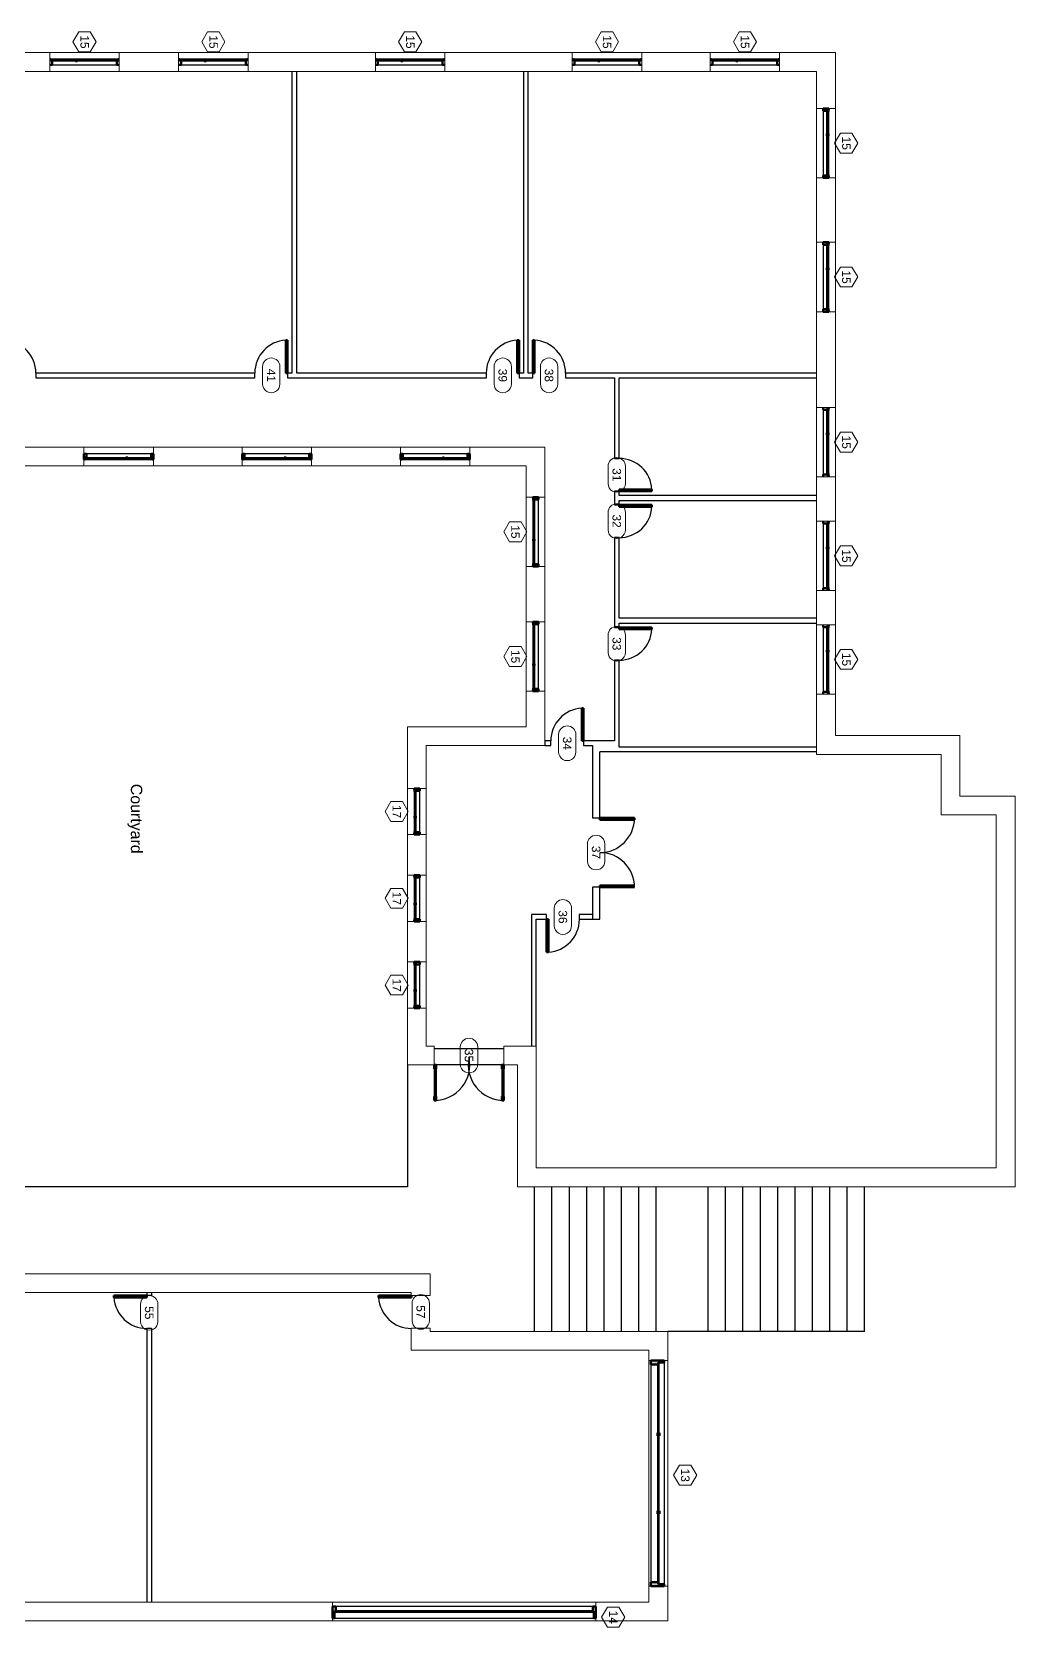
# Model space of a CAD drawing. Header units: inches. Extents: x -4858 to 2593, y -3513 to 2619.
# Drawn here: x -878 to 141, y -3513 to -1859 of the extents above; entities that cross this region are included whole.
import ezdxf

# ---------------------------------------------------------------- set-up
doc = ezdxf.new("R2010")
doc.units = ezdxf.units.IN
doc.header["$MEASUREMENT"] = 0
for name, color, linetype, lineweight in [('A-AREA-IDEN', 2, 'Continuous', 9), ('A-DOOR', 31, 'Continuous', 30), ('A-DOOR-GLAZ', 31, 'Continuous', 50), ('A-DOOR-IDEN', 31, 'Continuous', 9), ('A-FLOR', 140, 'Continuous', 30), ('A-GLAZ', 151, 'Continuous', 30), ('A-GLAZ-IDEN', 152, 'Continuous', 9), ('A-WALL', 113, 'Continuous', 13), ('I-WALL', 2, 'Continuous', 30), ('S-STRS', 31, 'Continuous', 30)]:
    doc.layers.add(name, color=color, linetype=linetype, lineweight=lineweight)
doc.styles.add('Arial_1', font='Arial.ttf', dxfattribs={"height": 8.851796})
doc.styles.add('Arial_2', font='Arial.ttf', dxfattribs={"height": 11.802395})

# ---------------------------------------------------------------- blocks, each defined once
blk = doc.blocks.new('Single-Flush - 34_ x 80_-100133-Level 2')
at = {"layer": 'A-DOOR', "color": 50, "lineweight": 50}
for p, q in [((15, 2.4), (15, 36.4)), ((17, 36.4), (15, 36.4)), ((17, 2.4), (17, 36.4)), ((17, 2.4), (15, 2.4))]:
    blk.add_line(p, q, dxfattribs=at)
at = {"layer": 'A-DOOR', "color": 10}
blk.add_arc((17, 2.4), 34.1, 93.3657, 180, dxfattribs=at)
blk = doc.blocks.new('Single-Flush - 34_ x 80_-100157-Level 2')
at = {"layer": 'A-DOOR', "color": 50, "lineweight": 50}
for p, q in [((15, -2.4), (15, -36.4)), ((17, -2.4), (15, -2.4)), ((17, -2.4), (17, -36.4)), ((17, -36.4), (15, -36.4))]:
    blk.add_line(p, q, dxfattribs=at)
at = {"layer": 'A-DOOR', "color": 10}
blk.add_arc((17, -2.4), 34.1, 180, 266.6343, dxfattribs=at)
blk = doc.blocks.new('Double-Glass 1 - 72_ x 78_-129571-Level 2')
at = {"layer": 'A-DOOR', "color": 50, "lineweight": 50}
for p, q in [((-36, -9.8), (-36, -13.8)), ((-36, -9.8), (-34, -9.8)), ((-36, -13.8), (-34, -13.8)), ((-34, -9.8), (-34, -13.8)), ((34, -9.8), (34, -13.8)), ((36, -9.8), (34, -9.8)), ((36, -13.8), (34, -13.8)), ((36, -9.8), (36, -13.8)), ((-36, -42.6), (-36, -46.6)), ((-36, -42.6), (-34, -42.6)), ((-36, -46.6), (-34, -46.6)), ((-34, -42.6), (-34, -46.6)), ((34, -42.6), (34, -46.6)), ((34, -42.6), (36, -42.6)), ((36, -46.6), (34, -46.6)), ((36, -42.6), (36, -46.6))]:
    blk.add_line(p, q, dxfattribs=at)
at = {"layer": 'A-DOOR', "color": 10}
for p, q in [((-36, -13.8), (-36, -42.6)), ((-34, -13.8), (-34, -42.6)), ((34, -13.8), (34, -42.6)), ((36, -13.8), (36, -42.6))]:
    blk.add_line(p, q, dxfattribs=at)
for centre, start, end in [((-36, -9.8), 269.9673, 12.0405), ((36, -9.8), 167.9539, 270.0058)]:
    blk.add_arc(centre, 36.8, start, end, dxfattribs=at)
at = {"layer": 'A-DOOR-GLAZ', "color": 50}
for p, q in [((-35, -42.6), (-35, -13.8)), ((35, -13.8), (35, -42.6))]:
    blk.add_line(p, q, dxfattribs=at)
blk = doc.blocks.new('Double-Flush - 72_ x 84_-107738-Level 2')
at = {"layer": 'A-DOOR', "color": 50, "lineweight": 50}
for p, q in [((-36, 39.8), (-34, 39.8)), ((-36, 3.8), (-36, 39.8)), ((-34, 3.8), (-34, 39.8)), ((34, 3.8), (34, 39.8)), ((36, 3.8), (36, 39.8)), ((-36, 3.8), (-34, 3.8)), ((36, 3.8), (34, 3.8))]:
    blk.add_line(p, q, dxfattribs=at)
at = {"layer": 'A-DOOR', "color": 10}
for centre, start, end in [((-36, 3.8), 0, 90), ((36, 3.8), 90, 180)]:
    blk.add_arc(centre, 36, start, end, dxfattribs=at)
blk = doc.blocks.new('Single-Flush - 34_ x 80_-108272-Level 2')
at = {"layer": 'A-DOOR', "color": 50, "lineweight": 50}
for p, q in [((15, 9.7), (15, 43.8)), ((17, 43.8), (15, 43.8)), ((17, 9.7), (17, 43.8)), ((17, 9.7), (15, 9.7))]:
    blk.add_line(p, q, dxfattribs=at)
at = {"layer": 'A-DOOR', "color": 10}
blk.add_arc((17, 9.7), 34.1, 93.3657, 180, dxfattribs=at)
blk = doc.blocks.new('Golden Proportion - Wood 6_w-135343-Level 2')
at = {"layer": 'A-GLAZ', "color": 50, "lineweight": 50}
for p, q in [((-34.8, 3), (-36, 3)), ((-34.8, 1), (-34.8, 3)), ((-32.8, 2.5), (-34.8, 2.5)), ((-34.8, 2.5), (-34.8, 1)), ((-34.8, 1), (-32.8, 1)), ((-33.5, 1), (-34.8, 1)), ((-33.5, -3), (-33.5, 1)), ((-32.8, 1), (-32.8, 2.5)), ((-9.5, 2), (-32.8, 2)), ((-32.8, 2), (-32.8, 1.5)), ((-32.8, 1.5), (-9.5, 1.5)), ((-7.5, 2.5), (-9.5, 2.5)), ((-9.5, 2.5), (-9.5, 1)), ((-9.5, 1.5), (-9.5, 2)), ((-9.5, 1), (-7.5, 1)), ((-7.5, 1), (-7.5, 2.5)), ((32.7, 2), (-7.5, 2)), ((-7.5, 2), (-7.5, 1.5)), ((-7.5, 1.5), (32.7, 1.5)), ((34.7, 2.5), (32.7, 2.5)), ((32.7, 2.5), (32.7, 1)), ((32.7, 1.5), (32.7, 2)), ((32.7, 1), (34.7, 1)), ((34.7, 1), (33.5, 1)), ((33.5, 1), (33.5, -3)), ((34.7, 3), (34.7, 1)), ((36, 3), (34.7, 3)), ((34.7, 1), (34.7, 2.5)), ((-36, -3), (-33.5, -3)), ((33.5, -3), (36, -3))]:
    blk.add_line(p, q, dxfattribs=at)
at = {"layer": 'A-GLAZ', "color": 10}
for p, q in [((34.7, 3), (-34.8, 3)), ((-32.8, 2.5), (-9.5, 2.5)), ((-9.5, 1), (-32.8, 1)), ((-7.5, 2.5), (32.7, 2.5)), ((32.7, 1), (-7.5, 1)), ((-33.5, -3), (33.5, -3))]:
    blk.add_line(p, q, dxfattribs=at)
blk = doc.blocks.new('Windows 2 - Windows 2-128920-Level 2')
at = {"layer": 'A-GLAZ'}
h = blk.add_hatch(color=10, dxfattribs=at)
h.paths.add_polyline_path([(572, 481.4), (576, 481.4), (576, 489.4), (574, 489.4), (574, 495.4), (572, 495.4), (572, 487.8)], flags=0)
h.paths.add_polyline_path([(801.7, 481.4), (805.7, 481.4), (805.7, 495.4), (803.7, 495.4), (803.7, 489.4), (801.7, 489.4), (801.7, 487.8)], flags=0)
h.paths.add_polyline_path([(647, 488.4), (650, 488.4), (650, 490.4), (647, 490.4)], flags=0)
h.paths.add_polyline_path([(727.7, 488.4), (730.7, 488.4), (730.7, 490.4), (727.7, 490.4)], flags=0)
blk.add_hatch(color=10, dxfattribs=at).paths.add_polyline_path([(803.7, 489.1), (803.7, 489.6), (574, 489.6), (574, 489.1)], flags=0)
at = {"layer": 'A-GLAZ', "color": 50, "lineweight": 50}
for p, q in [((574, 495.4), (572, 495.4)), ((572, 495.4), (572, 481.4)), ((572, 481.4), (576, 481.4)), ((574, 489.4), (574, 495.4)), ((803.7, 489.6), (574, 489.6)), ((574, 489.6), (574, 489.1)), ((576, 489.4), (574, 489.4)), ((574, 489.1), (803.7, 489.1)), ((576, 481.4), (576, 489.4)), ((650, 490.4), (647, 490.4)), ((647, 490.4), (647, 488.4)), ((647, 488.4), (650, 488.4)), ((650, 488.4), (650, 490.4)), ((730.7, 490.4), (727.7, 490.4)), ((727.7, 490.4), (727.7, 488.4)), ((727.7, 488.4), (730.7, 488.4)), ((730.7, 488.4), (730.7, 490.4)), ((803.7, 489.4), (801.7, 489.4)), ((801.7, 489.4), (801.7, 481.4)), ((801.7, 481.4), (805.7, 481.4)), ((803.7, 495.4), (803.7, 489.4)), ((805.7, 495.4), (803.7, 495.4)), ((803.7, 489.1), (803.7, 489.6)), ((805.7, 481.4), (805.7, 495.4))]:
    blk.add_line(p, q, dxfattribs=at)
at = {"layer": 'A-GLAZ', "color": 10}
for p, q in [((574, 495.4), (803.7, 495.4)), ((576, 481.4), (801.7, 481.4))]:
    blk.add_line(p, q, dxfattribs=at)
blk = doc.blocks.new('Golden Proportion - Wood 6_w-136416-Level 2')
at = {"layer": 'A-GLAZ', "color": 50, "lineweight": 50}
for p, q in [((-34.8, 3), (-36, 3)), ((-36, 3), (-36, -3)), ((-34.8, 1), (-34.8, 3)), ((-32.8, 2.5), (-34.8, 2.5)), ((-34.8, 2.5), (-34.8, 1)), ((-34.8, 1), (-32.8, 1)), ((-33.5, 1), (-34.8, 1)), ((-33.5, -3), (-33.5, 1)), ((-32.8, 1), (-32.8, 2.5)), ((-9.5, 2), (-32.8, 2)), ((-32.8, 2), (-32.8, 1.5)), ((-32.8, 1.5), (-9.5, 1.5)), ((-7.5, 2.5), (-9.5, 2.5)), ((-9.5, 2.5), (-9.5, 1)), ((-9.5, 1.5), (-9.5, 2)), ((-9.5, 1), (-7.5, 1)), ((-7.5, 1), (-7.5, 2.5)), ((32.7, 2), (-7.5, 2)), ((-7.5, 2), (-7.5, 1.5)), ((-7.5, 1.5), (32.7, 1.5)), ((34.7, 2.5), (32.7, 2.5)), ((32.7, 2.5), (32.7, 1)), ((32.7, 1.5), (32.7, 2)), ((32.7, 1), (34.7, 1)), ((34.7, 1), (33.5, 1)), ((33.5, 1), (33.5, -3)), ((34.7, 3), (34.7, 1)), ((36, 3), (34.7, 3)), ((34.7, 1), (34.7, 2.5)), ((36, -3), (36, 3)), ((-36, -3), (-33.5, -3)), ((33.5, -3), (36, -3))]:
    blk.add_line(p, q, dxfattribs=at)
at = {"layer": 'A-GLAZ', "color": 10}
for p, q in [((34.7, 3), (-34.8, 3)), ((-32.8, 2.5), (-9.5, 2.5)), ((-9.5, 1), (-32.8, 1)), ((-7.5, 2.5), (32.7, 2.5)), ((32.7, 1), (-7.5, 1)), ((-33.5, -3), (33.5, -3))]:
    blk.add_line(p, q, dxfattribs=at)
blk = doc.blocks.new('Golden Proportion - Wood 4_w-136637-Level 2')
at = {"layer": 'A-GLAZ', "color": 50, "lineweight": 50}
for p, q in [((-22.8, 3), (-24, 3)), ((-24, 3), (-24, -3)), ((-22.8, 1), (-22.8, 3)), ((-20.8, 2.5), (-22.8, 2.5)), ((-22.8, 2.5), (-22.8, 1)), ((-22.8, 1), (-20.8, 1)), ((-21.5, 1), (-22.8, 1)), ((-21.5, -3), (-21.5, 1)), ((-20.8, 1), (-20.8, 2.5)), ((-6.7, 2), (-20.8, 2)), ((-20.8, 2), (-20.8, 1.5)), ((-20.8, 1.5), (-6.7, 1.5)), ((-4.7, 2.5), (-6.7, 2.5)), ((-6.7, 2.5), (-6.7, 1)), ((-6.7, 1.5), (-6.7, 2)), ((-6.7, 1), (-4.7, 1)), ((-4.7, 1), (-4.7, 2.5)), ((20.7, 2), (-4.7, 2)), ((-4.7, 2), (-4.7, 1.5)), ((-4.7, 1.5), (20.7, 1.5)), ((22.7, 2.5), (20.7, 2.5)), ((20.7, 2.5), (20.7, 1)), ((20.7, 1.5), (20.7, 2)), ((20.7, 1), (22.7, 1)), ((22.7, 1), (21.5, 1)), ((21.5, 1), (21.5, -3)), ((22.7, 3), (22.7, 1)), ((24, 3), (22.7, 3)), ((22.7, 1), (22.7, 2.5)), ((24, -3), (24, 3)), ((-24, -3), (-21.5, -3)), ((21.5, -3), (24, -3))]:
    blk.add_line(p, q, dxfattribs=at)
at = {"layer": 'A-GLAZ', "color": 10}
for p, q in [((22.7, 3), (-22.8, 3)), ((-20.8, 2.5), (-6.7, 2.5)), ((-6.7, 1), (-20.8, 1)), ((-4.7, 2.5), (20.7, 2.5)), ((20.7, 1), (-4.7, 1)), ((-21.5, -3), (21.5, -3))]:
    blk.add_line(p, q, dxfattribs=at)
blk = doc.blocks.new('Golden Proportion - Wood 6_w-V1-Level 2')
at = {"layer": 'A-GLAZ', "color": 50, "lineweight": 50}
for p, q in [((-34.8, 3), (-36, 3)), ((-36, 3), (-36, -3)), ((-34.8, 1), (-34.8, 3)), ((-32.8, 2.5), (-34.8, 2.5)), ((-34.8, 2.5), (-34.8, 1)), ((-34.8, 1), (-32.8, 1)), ((-33.5, 1), (-34.8, 1)), ((-33.5, -3), (-33.5, 1)), ((-32.8, 1), (-32.8, 2.5)), ((-9.5, 2), (-32.8, 2)), ((-32.8, 2), (-32.8, 1.5)), ((-32.8, 1.5), (-9.5, 1.5)), ((-7.5, 2.5), (-9.5, 2.5)), ((-9.5, 2.5), (-9.5, 1)), ((-9.5, 1.5), (-9.5, 2)), ((-9.5, 1), (-7.5, 1)), ((-7.5, 1), (-7.5, 2.5)), ((32.7, 2), (-7.5, 2)), ((-7.5, 2), (-7.5, 1.5)), ((-7.5, 1.5), (32.7, 1.5)), ((34.7, 2.5), (32.7, 2.5)), ((32.7, 2.5), (32.7, 1)), ((32.7, 1.5), (32.7, 2)), ((32.7, 1), (34.7, 1)), ((34.7, 1), (33.5, 1)), ((33.5, 1), (33.5, -3)), ((34.7, 3), (34.7, 1)), ((36, 3), (34.7, 3)), ((34.7, 1), (34.7, 2.5)), ((36, -3), (36, 3)), ((-36, -3), (-33.5, -3)), ((33.5, -3), (36, -3))]:
    blk.add_line(p, q, dxfattribs=at)
at = {"layer": 'A-GLAZ', "color": 10}
for p, q in [((34.7, 3), (-34.8, 3)), ((-32.8, 2.5), (-9.5, 2.5)), ((-9.5, 1), (-32.8, 1)), ((-7.5, 2.5), (32.7, 2.5)), ((32.7, 1), (-7.5, 1)), ((-33.5, -3), (33.5, -3))]:
    blk.add_line(p, q, dxfattribs=at)
blk = doc.blocks.new('Door Tag - Door Tag-41184-Level 2')
at = {"layer": 'A-DOOR-IDEN'}
for p, q in [((-0.09375, 0.09375), (0.09375, 0.09375)), ((-0.09375, -0.09375), (0.09375, -0.09375))]:
    blk.add_line(p, q, dxfattribs=at)
for centre, start, end in [((-0.09375, 0), 90, 270), ((0.09375, 0), 270, 90)]:
    blk.add_arc(centre, 0.09375, start, end, dxfattribs=at)
blk = doc.blocks.new('Window Tag - Window Tag-41068-Level 2')
at = {"layer": 'A-GLAZ-IDEN'}
for p, q in [((0, 0.125), (-0.107, 0.062)), ((-0.107, 0.062), (-0.107, -0.062)), ((0, 0.125), (0.107, 0.062)), ((0.107, 0.062), (0.107, -0.062)), ((-0.107, -0.062), (0, -0.125)), ((0, -0.125), (0.107, -0.062))]:
    blk.add_line(p, q, dxfattribs=at)

msp = doc.modelspace()

# ---------------------------------------------------------------- hatches: boundary and pattern name
at = {"layer": 'A-GLAZ'}
h = msp.add_hatch(color=10, dxfattribs=at)
h.paths.add_polyline_path([(-566.5, -3504), (-564.5, -3504), (-564.5, -3497), (-563.2, -3497), (-563.2, -3492), (-566.5, -3492)], flags=0)
h.paths.add_polyline_path([(-296.8, -3492), (-296.8, -3497), (-295.5, -3497), (-295.5, -3504), (-293.5, -3504), (-293.5, -3492)], flags=0)
msp.add_hatch(color=10, dxfattribs=at).paths.add_polyline_path([(-564.5, -3497.3), (-295.5, -3497.3), (-295.5, -3496.8), (-564.5, -3496.8)], flags=0)

# ---------------------------------------------------------------- linework, layer by layer
at = {"layer": 'A-FLOR'}
for p, q in [((-461, -2913.2), (-389, -2913.2)), ((-488.8, -2930.4), (-488.8, -3056.7)), ((-389, -2930.4), (-461, -2930.4)), ((-488.8, -3056.7), (-1077.1, -3056.7)), ((-357, -3206.7), (-357, -3056.7))]:
    msp.add_line(p, q, dxfattribs=at)
at = {"layer": 'A-GLAZ', "color": 50, "lineweight": 50}
for p, q in [((-566.5, -3492), (-566.5, -3504)), ((-563.2, -3492), (-566.5, -3492)), ((-566.5, -3504), (-564.5, -3504)), ((-295.5, -3496.8), (-564.5, -3496.8)), ((-564.5, -3496.8), (-564.5, -3497.3)), ((-564.5, -3504), (-564.5, -3497)), ((-564.5, -3497), (-563.2, -3497)), ((-564.5, -3497.3), (-295.5, -3497.3)), ((-563.2, -3497), (-563.2, -3492)), ((-293.5, -3492), (-296.8, -3492)), ((-296.8, -3492), (-296.8, -3497)), ((-296.8, -3497), (-295.5, -3497)), ((-295.5, -3497.3), (-295.5, -3496.8)), ((-295.5, -3497), (-295.5, -3504)), ((-295.5, -3504), (-293.5, -3504)), ((-293.5, -3504), (-293.5, -3492))]:
    msp.add_line(p, q, dxfattribs=at)
at = {"layer": 'A-GLAZ', "color": 10}
for p, q in [((-564.5, -3504), (-295.5, -3504)), ((-296.8, -3492), (-563.2, -3492))]:
    msp.add_line(p, q, dxfattribs=at)
at = {"layer": 'A-WALL'}
for p, q in [((-45.2, -1880.8), (-1539.1, -1880.8)), ((-859.5, -1900.3), (-859.5, -1880.8)), ((-787.5, -1880.8), (-787.5, -1900.3)), ((-726, -1900.3), (-726, -1880.8)), ((-654, -1880.8), (-654, -1900.3)), ((-522, -1900.3), (-522, -1880.8)), ((-450, -1880.8), (-450, -1900.3)), ((-318, -1900.3), (-318, -1880.8)), ((-246, -1880.8), (-246, -1900.3)), ((-175, -1900.3), (-175, -1880.8)), ((-103, -1880.8), (-103, -1900.3)), ((-45.2, -2588.9), (-45.2, -1880.8)), ((-1519.6, -1900.3), (-64.7, -1900.3)), ((-64.7, -1900.3), (-64.7, -2608.4)), ((-64.7, -1938.6), (-45.2, -1938.6)), ((-45.2, -2010.6), (-64.7, -2010.6)), ((-64.7, -2077.4), (-45.2, -2077.4)), ((-45.2, -2149.4), (-64.7, -2149.4)), ((-64.7, -2248.6), (-45.2, -2248.6)), ((-346.3, -2289.8), (-1051.8, -2289.8)), ((-824.1, -2309.3), (-824.1, -2289.8)), ((-752.1, -2289.8), (-752.1, -2309.3)), ((-660.1, -2309.3), (-660.1, -2289.8)), ((-588.1, -2289.8), (-588.1, -2309.3)), ((-496.1, -2309.3), (-496.1, -2289.8)), ((-424.1, -2289.8), (-424.1, -2309.3)), ((-346.3, -2594.5), (-346.3, -2289.8)), ((-1032.3, -2309.3), (-365.8, -2309.3)), ((-365.8, -2309.3), (-365.8, -2579.8)), ((-45.2, -2320.6), (-64.7, -2320.6)), ((-365.8, -2341.6), (-346.3, -2341.6)), ((-64.7, -2366.6), (-45.2, -2366.6)), ((-346.3, -2413.6), (-365.8, -2413.6)), ((-45.2, -2438.6), (-64.7, -2438.6)), ((-365.8, -2470.9), (-346.3, -2470.9)), ((-64.7, -2473.9), (-45.2, -2473.9)), ((-346.3, -2542.9), (-365.8, -2542.9)), ((-45.2, -2545.9), (-64.7, -2545.9)), ((-365.8, -2579.8), (-488.8, -2579.8)), ((-488.8, -2579.8), (-488.8, -2930.4)), ((83.8, -2588.9), (-45.2, -2588.9)), ((83.8, -2588.9), (83.8, -2651.7)), ((-469.3, -2599.3), (-346.3, -2599.3)), ((-469.3, -2910.9), (-469.3, -2599.3)), ((-64.7, -2608.4), (64.3, -2608.4)), ((64.3, -2608.4), (64.3, -2671.2)), ((-488.8, -2643.6), (-469.3, -2643.6)), ((141, -2651.7), (83.8, -2651.7)), ((141, -3056.7), (141, -2651.7)), ((64.3, -2671.2), (121.5, -2671.2)), ((121.5, -2671.2), (121.5, -3037.2)), ((-469.3, -2691.6), (-488.8, -2691.6)), ((-488.8, -2733.6), (-469.3, -2733.6)), ((-469.3, -2781.6), (-488.8, -2781.6)), ((-488.8, -2823.6), (-469.3, -2823.6)), ((-469.3, -2871.6), (-488.8, -2871.6)), ((-461, -2910.9), (-469.3, -2910.9)), ((-461, -2930.4), (-461, -2910.9)), ((-389, -2910.9), (-389, -2930.4)), ((-355.3, -2910.9), (-389, -2910.9)), ((-355.3, -2910.9), (-355.3, -3037.2)), ((-488.8, -2930.4), (-461, -2930.4)), ((-389, -2930.4), (-374.8, -2930.4)), ((-374.8, -2930.4), (-374.8, -3056.7)), ((121.5, -3037.2), (-355.3, -3037.2)), ((-374.8, -3056.7), (141, -3056.7)), ((-465.3, -3147), (-1052.8, -3147)), ((-465.3, -3169.5), (-465.3, -3147)), ((-1033.3, -3166.5), (-484.8, -3166.5)), ((-484.8, -3166.5), (-484.8, -3169.5)), ((-484.8, -3169.5), (-465.3, -3169.5)), ((-465.3, -3203.5), (-484.8, -3203.5)), ((-484.8, -3203.5), (-484.8, -3226.2)), ((-465.3, -3206.7), (-465.3, -3203.5)), ((-219, -3206.7), (-465.3, -3206.7)), ((-219, -3506.8), (-219, -3206.7)), ((-484.8, -3226.2), (-238.5, -3226.2)), ((-238.5, -3226.2), (-238.5, -3487.3)), ((-238.5, -3237), (-219, -3237)), ((-219, -3470.8), (-238.5, -3470.8)), ((-238.5, -3487.3), (-1225.6, -3487.3)), ((-566.5, -3506.8), (-566.5, -3487.3)), ((-293.5, -3487.3), (-293.5, -3506.8)), ((-885.1, -3506.8), (-566.5, -3506.8)), ((-293.5, -3506.8), (-566.5, -3506.8)), ((-293.5, -3506.8), (-219, -3506.8))]:
    msp.add_line(p, q, dxfattribs=at)
at = {"layer": 'I-WALL'}
for p, q in [((-608.5, -1900.3), (-608.5, -2213)), ((-603.6, -2213), (-603.6, -1900.3)), ((-368.5, -1900.3), (-368.5, -2213)), ((-363.6, -2213), (-363.6, -1900.3)), ((-647, -2213), (-874.1, -2213)), ((-874.1, -2213), (-874.1, -2217.8)), ((-647, -2217.8), (-647, -2213)), ((-608.5, -2213), (-613, -2213)), ((-613, -2213), (-613, -2217.8)), ((-407, -2213), (-603.6, -2213)), ((-407, -2217.8), (-407, -2213)), ((-368.5, -2213), (-373, -2213)), ((-373, -2213), (-373, -2217.8)), ((-359, -2213), (-363.6, -2213)), ((-359, -2217.8), (-359, -2213)), ((-64.7, -2213), (-325, -2213)), ((-325, -2213), (-325, -2217.8)), ((-874.1, -2217.8), (-647, -2217.8)), ((-613, -2217.8), (-407, -2217.8)), ((-373, -2217.8), (-359, -2217.8)), ((-325, -2217.8), (-274.3, -2217.8)), ((-274.3, -2217.8), (-274.3, -2301.6)), ((-269.4, -2217.8), (-64.7, -2217.8)), ((-269.4, -2301.6), (-269.4, -2217.8)), ((-274.3, -2301.6), (-269.4, -2301.6)), ((-269.4, -2335.6), (-274.3, -2335.6)), ((-274.3, -2335.6), (-274.3, -2349.6)), ((-269.4, -2340.1), (-269.4, -2335.6)), ((-64.7, -2340.1), (-269.4, -2340.1)), ((-269.4, -2349.6), (-269.4, -2345)), ((-269.4, -2345), (-64.7, -2345)), ((-274.3, -2349.6), (-269.4, -2349.6)), ((-269.4, -2383.6), (-274.3, -2383.6)), ((-274.3, -2383.6), (-274.3, -2476.7)), ((-269.4, -2467.3), (-269.4, -2383.6)), ((-274.3, -2476.7), (-269.4, -2476.7)), ((-64.7, -2467.3), (-269.4, -2467.3)), ((-269.4, -2476.7), (-269.4, -2472.2)), ((-269.4, -2472.2), (-64.7, -2472.2)), ((-269.4, -2510.7), (-274.3, -2510.7)), ((-274.3, -2510.7), (-274.3, -2594.5)), ((-269.4, -2600.8), (-269.4, -2510.7)), ((-340.2, -2594.5), (-346.3, -2594.5)), ((-346.3, -2594.5), (-346.3, -2599.3)), ((-340.2, -2599.3), (-340.2, -2594.5)), ((-274.3, -2594.5), (-306.2, -2594.5)), ((-306.2, -2594.5), (-306.2, -2599.3)), ((-346.3, -2599.3), (-340.2, -2599.3)), ((-306.2, -2599.3), (-297, -2599.3)), ((-297, -2599.3), (-297, -2674.2)), ((-64.7, -2605.7), (-289.4, -2605.7)), ((-289.4, -2674.2), (-289.4, -2605.7)), ((-64.7, -2600.8), (-269.4, -2600.8)), ((-297, -2674.2), (-289.4, -2674.2)), ((-289.4, -2746.2), (-297, -2746.2)), ((-297, -2746.2), (-297, -2779.4)), ((-289.4, -2779.4), (-289.4, -2746.2)), ((-344.7, -2774.5), (-360.1, -2774.5)), ((-360.1, -2774.5), (-360.1, -2910.9)), ((-344.7, -2779.4), (-344.7, -2774.5)), ((-297, -2774.5), (-310.7, -2774.5)), ((-310.7, -2774.5), (-310.7, -2779.4)), ((-355.3, -2779.4), (-344.7, -2779.4)), ((-355.3, -2910.9), (-355.3, -2779.4)), ((-310.7, -2779.4), (-297, -2779.4)), ((-297, -2779.4), (-289.4, -2779.4)), ((-759, -3166.5), (-759, -3169.5)), ((-754.1, -3169.5), (-759, -3169.5)), ((-754.1, -3166.5), (-754.1, -3169.5)), ((-759, -3203.5), (-759, -3487.3)), ((-759, -3203.5), (-754.1, -3203.5)), ((-754.1, -3203.5), (-754.1, -3487.3))]:
    msp.add_line(p, q, dxfattribs=at)
at = {"layer": 'S-STRS'}
for p, q in [((-339, -3206.7), (-339, -3056.7)), ((-321, -3206.7), (-321, -3056.7)), ((-303, -3206.7), (-303, -3056.7)), ((-285, -3206.7), (-285, -3056.7)), ((-267, -3206.7), (-267, -3056.7)), ((-249, -3206.7), (-249, -3056.7)), ((-231, -3206.7), (-231, -3056.7)), ((-177, -3206.7), (-177, -3056.7)), ((-159, -3206.7), (-159, -3056.7)), ((-141, -3206.7), (-141, -3056.7)), ((-123, -3206.7), (-123, -3056.7)), ((-105, -3206.7), (-105, -3056.7)), ((-87, -3206.7), (-87, -3056.7)), ((-69, -3206.7), (-69, -3056.7)), ((-51, -3206.7), (-51, -3056.7)), ((-33, -3206.7), (-33, -3056.7)), ((-15, -3206.7), (-15, -3056.7)), ((-15, -3206.7), (-219, -3206.7))]:
    msp.add_line(p, q, dxfattribs=at)

# ---------------------------------------------------------------- block references
at = {"layer": 'A-DOOR'}
for name, p, rotation in [('Single-Flush - 34_ x 80_-100157-Level 2', (-891.1, -2215.4), 179.9999999999999), ('Single-Flush - 34_ x 80_-100157-Level 2', (-342, -2215.4), 179.9999999999999), ('Single-Flush - 34_ x 80_-100133-Level 2', (-271.8, -2318.6), 270), ('Single-Flush - 34_ x 80_-100157-Level 2', (-271.8, -2366.6), 89.99999999999999), ('Single-Flush - 34_ x 80_-100157-Level 2', (-271.8, -2493.7), 89.99999999999999), ('Double-Flush - 72_ x 84_-107738-Level 2', (-293.2, -2710.2), 270), ('Single-Flush - 34_ x 80_-100133-Level 2', (-327.7, -2777), 180), ('Single-Flush - 34_ x 80_-108272-Level 2', (-749.3, -3186.5), 89.99999999999999), ('Single-Flush - 34_ x 80_-108272-Level 2', (-475, -3186.5), 89.99999999999999)]:
    msp.add_blockref(name, p, dxfattribs=dict(at, rotation=rotation))
for name, p in [('Single-Flush - 34_ x 80_-100133-Level 2', (-630, -2215.4)), ('Single-Flush - 34_ x 80_-100133-Level 2', (-390, -2215.4)), ('Single-Flush - 34_ x 80_-100133-Level 2', (-323.2, -2596.9)), ('Double-Glass 1 - 72_ x 78_-129571-Level 2', (-425, -2920.6))]:
    msp.add_blockref(name, p, dxfattribs=at)
at = {"layer": 'A-DOOR-IDEN', "xscale": 95.99999999999994, "yscale": 95.99999999999994, "zscale": 95.99999999999994, "rotation": 270}
for p in [(-630, -2215.4), (-390, -2215.4), (-342, -2215.4), (-271.8, -2318.6), (-271.8, -2366.6), (-271.8, -2493.7), (-323.2, -2596.9), (-293.2, -2710.2), (-327.7, -2777), (-425, -2920.7), (-756.5, -3187.5), (-475, -3186.5)]:
    msp.add_blockref('Door Tag - Door Tag-41184-Level 2', p, dxfattribs=at)
at = {"layer": 'A-GLAZ'}
for p in [(-823.5, -1890.6), (-690, -1890.6), (-486, -1890.6), (-282, -1890.6), (-139, -1890.6)]:
    msp.add_blockref('Golden Proportion - Wood 6_w-135343-Level 2', p, dxfattribs=at)
for name, p, rotation in [('Golden Proportion - Wood 6_w-V1-Level 2', (-55, -1974.6), 270), ('Golden Proportion - Wood 6_w-V1-Level 2', (-55, -2113.4), 270), ('Golden Proportion - Wood 6_w-135343-Level 2', (-55, -2284.6), 270), ('Golden Proportion - Wood 6_w-136416-Level 2', (-788.1, -2299.6), 180), ('Golden Proportion - Wood 6_w-136416-Level 2', (-624.1, -2299.6), 180), ('Golden Proportion - Wood 6_w-136416-Level 2', (-460.1, -2299.6), 180), ('Golden Proportion - Wood 6_w-136416-Level 2', (-356, -2377.6), 89.99999999999999), ('Golden Proportion - Wood 6_w-135343-Level 2', (-55, -2402.6), 270), ('Golden Proportion - Wood 6_w-136416-Level 2', (-356, -2506.9), 89.99999999999999), ('Golden Proportion - Wood 6_w-135343-Level 2', (-55, -2509.9), 270), ('Golden Proportion - Wood 4_w-136637-Level 2', (-479, -2667.6), 89.99999999999999), ('Golden Proportion - Wood 4_w-136637-Level 2', (-479, -2757.6), 89.99999999999999), ('Golden Proportion - Wood 4_w-136637-Level 2', (-479, -2847.6), 89.99999999999999), ('Windows 2 - Windows 2-128920-Level 2', (-718.1, -2665), 270)]:
    msp.add_blockref(name, p, dxfattribs=dict(at, rotation=rotation))
at = {"layer": 'A-GLAZ-IDEN', "xscale": 95.99999999999994, "yscale": 95.99999999999994, "zscale": 95.99999999999994, "rotation": 270}
for p in [(-823.5, -1869.6), (-690, -1869.6), (-486, -1869.6), (-282, -1869.6), (-139, -1869.6), (-34, -1974.6), (-34, -2113.4), (-34, -2284.6), (-377, -2377.6), (-34, -2402.6), (-377, -2506.9), (-34, -2509.9), (-500, -2667.6), (-500, -2757.6), (-500, -2847.6), (-201, -3355.8), (-275.5, -3503)]:
    msp.add_blockref('Window Tag - Window Tag-41068-Level 2', p, dxfattribs=at)

# ---------------------------------------------------------------- texts
at = {"layer": 'A-AREA-IDEN', "insert": (-763.7, -2675.1), "char_height": 11.8, "width": 92.592, "attachment_point": 2, "rotation": 270, "line_spacing_factor": 0.938532, "style": 'Arial_2', "bg_fill": 3, "box_fill_scale": 1.25, "bg_fill_color": 0, "bg_fill_transparency": 0}
msp.add_mtext('Courtyard', dxfattribs=at)
at = {"layer": 'A-DOOR-IDEN', "char_height": 8.85, "width": 16.416, "attachment_point": 2, "rotation": 270, "line_spacing_factor": 0.938532, "style": 'Arial_1'}
for s, insert in [('41', (-625.6, -2215.4)), ('39', (-385.6, -2215.4)), ('38', (-337.6, -2215.4)), ('31', (-267.4, -2318.5)), ('32', (-267.4, -2366.5)), ('33', (-267.4, -2493.7)), ('34', (-318.8, -2596.9)), ('37', (-288.8, -2710.1)), ('36', (-323.3, -2776.9)), ('35', (-420.6, -2920.6)), ('55', (-752.1, -3187.4)), ('57', (-470.6, -3186.4))]:
    msp.add_mtext(s, dxfattribs=dict(at, insert=insert))
at = {"layer": 'A-GLAZ-IDEN', "char_height": 8.85, "width": 16.416, "attachment_point": 2, "rotation": 270, "line_spacing_factor": 0.938532, "style": 'Arial_1'}
for s, insert in [('15', (-818.9, -1869.7)), ('15', (-685.4, -1869.7)), ('15', (-481.4, -1869.7)), ('15', (-277.4, -1869.7)), ('15', (-134.4, -1869.7)), ('15', (-29.4, -1974.7)), ('15', (-29.4, -2113.5)), ('15', (-29.4, -2284.7)), ('15', (-372.4, -2377.7)), ('15', (-29.4, -2402.7)), ('15', (-372.4, -2507)), ('15', (-29.4, -2510)), ('17', (-495.4, -2667.7)), ('17', (-495.4, -2757.7)), ('17', (-495.4, -2847.7)), ('13', (-196.4, -3355.9)), ('14', (-270.9, -3503.1))]:
    msp.add_mtext(s, dxfattribs=dict(at, insert=insert))

doc.saveas('drawing.dxf')
